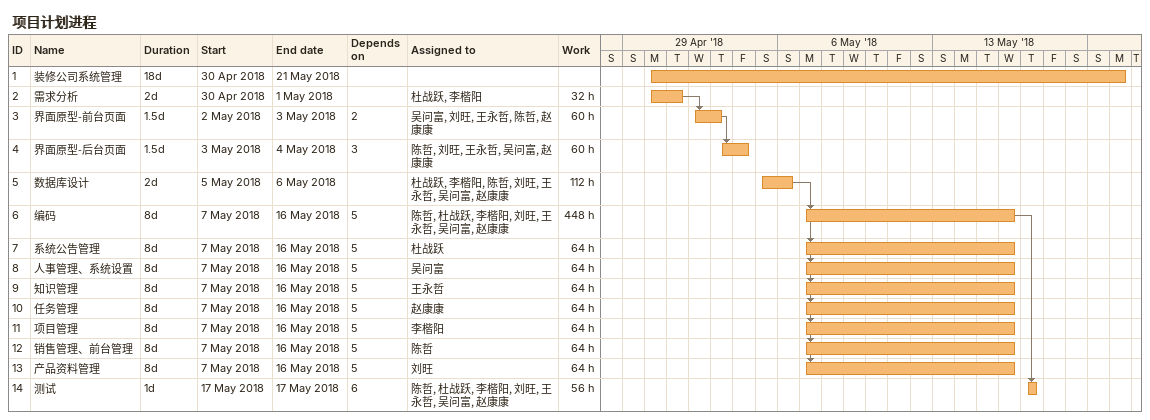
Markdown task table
项目计划进程

| ID | Task | Duration | Start | Finish | Predecessors | Resources | Work (h) |
|---|---|---|---|---|---|---|---|
| 1 | 装修公司系统管理 | 18d | 2018-04-30 | 2018-05-21 |  |  |  |
| 2 | 需求分析 | 2d | 2018-04-30 | 2018-05-01 |  | 杜战跃, 李楷阳 | 32 |
| 3 | 界面原型-前台页面 | 1.5d | 2018-05-02 | 2018-05-03 | 2 | 吴问富, 刘旺, 王永哲, 陈哲, 赵康康 | 60 |
| 4 | 界面原型-后台页面 | 1.5d | 2018-05-03 | 2018-05-04 | 3 | 陈哲, 刘旺, 王永哲, 吴问富, 赵康康 | 60 |
| 5 | 数据库设计 | 2d | 2018-05-05 | 2018-05-06 |  | 杜战跃, 李楷阳, 陈哲, 刘旺, 王永哲, 吴问富, 赵康康 | 112 |
| 6 | 编码 | 8d | 2018-05-07 | 2018-05-16 | 5 | 陈哲, 杜战跃, 李楷阳, 刘旺, 王永哲, 吴问富, 赵康康 | 448 |
| 7 | 系统公告管理 | 8d | 2018-05-07 | 2018-05-16 | 5 | 杜战跃 | 64 |
| 8 | 人事管理、系统设置 | 8d | 2018-05-07 | 2018-05-16 | 5 | 吴问富 | 64 |
| 9 | 知识管理 | 8d | 2018-05-07 | 2018-05-16 | 5 | 王永哲 | 64 |
| 10 | 任务管理 | 8d | 2018-05-07 | 2018-05-16 | 5 | 赵康康 | 64 |
| 11 | 项目管理 | 8d | 2018-05-07 | 2018-05-16 | 5 | 李楷阳 | 64 |
| 12 | 销售管理、前台管理 | 8d | 2018-05-07 | 2018-05-16 | 5 | 陈哲 | 64 |
| 13 | 产品资料管理 | 8d | 2018-05-07 | 2018-05-16 | 5 | 刘旺 | 64 |
| 14 | 测试 | 1d | 2018-05-17 | 2018-05-17 | 6 | 陈哲, 杜战跃, 李楷阳, 刘旺, 王永哲, 吴问富, 赵康康 | 56 |
